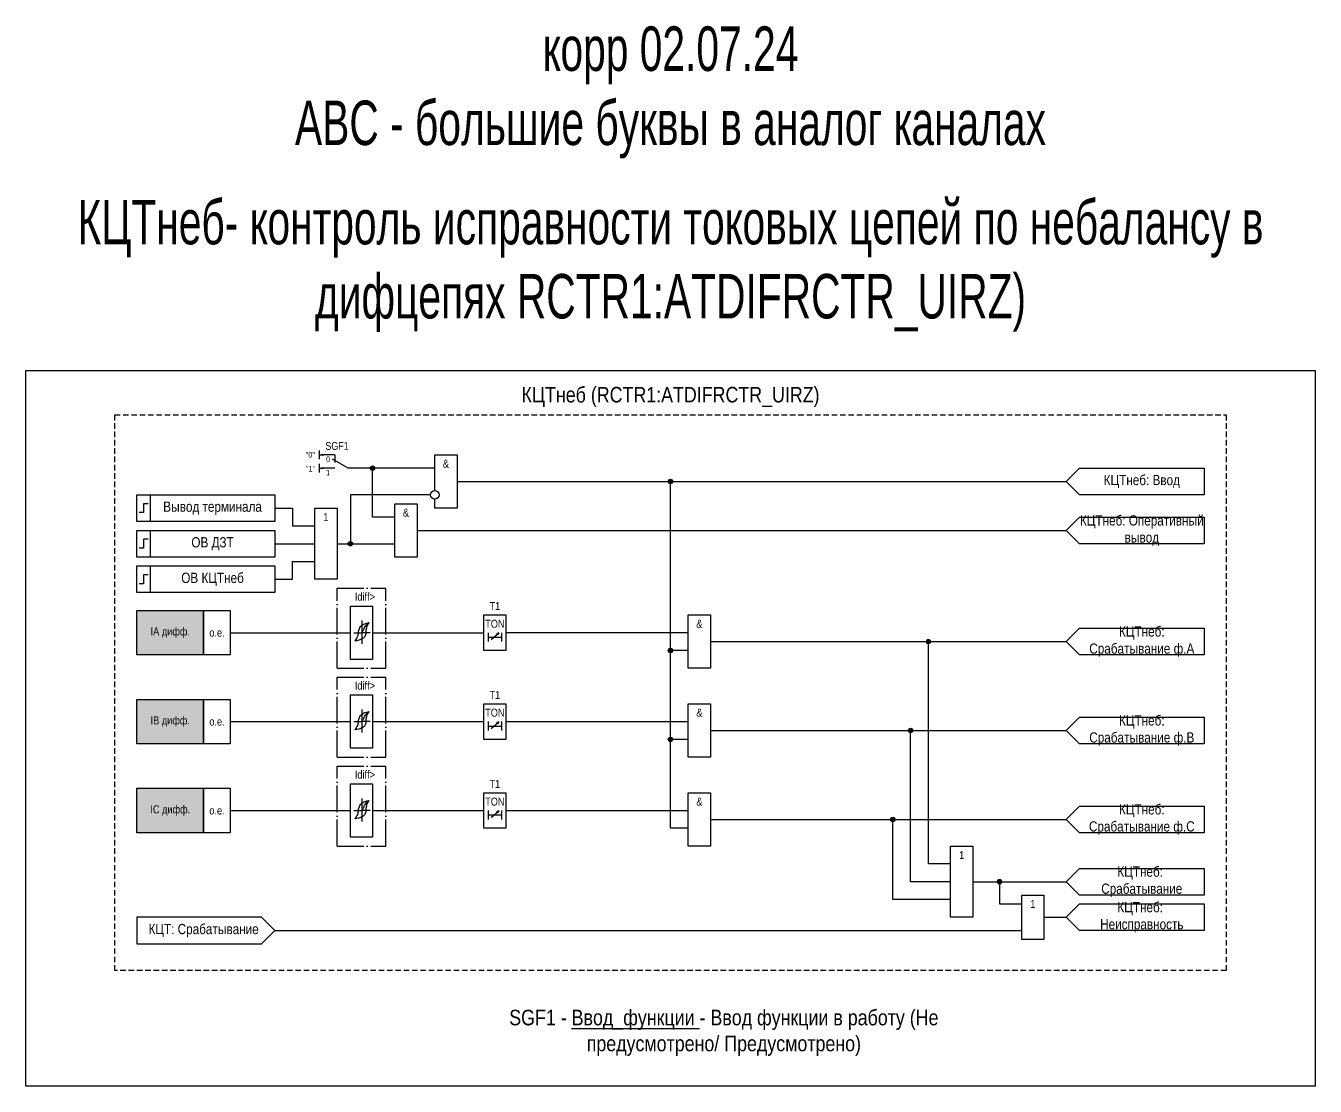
# Model space of a CAD drawing. Header units: millimetres. Extents: x 0 to 3543, y -1008 to 626.
# Drawn here: x 2054 to 2344, y -247 to -8.5 of the extents above; entities that cross this region are included whole.
import ezdxf
from ezdxf.enums import TextEntityAlignment as Align

# ---------------------------------------------------------------- set-up
doc = ezdxf.new("R2010")
doc.units = ezdxf.units.MM
doc.linetypes.add('ACAD_ISO04W100', pattern=[30, 24, -3, 0, -3])
doc.linetypes.add('штриховая2', pattern=[0.375, 0.25, -0.125])
doc.layers.add('TEXT', color=7, linetype='Continuous', lineweight=25)
doc.layers.add('Основная', color=7, linetype='Continuous')
doc.styles.add('1.8_Gost_RD', font='ARIALN.TTF', dxfattribs={"height": 1.8})
doc.styles.add('2.5_Gost_RD', font='ARIALN.TTF', dxfattribs={"height": 2.5})
doc.styles.add('3.5_Gost_RD', font='ARIALN.TTF', dxfattribs={"height": 3.5})
doc.styles.add('Вывод', font='ARIALN.TTF', dxfattribs={"height": 2.5})
doc.styles.add('Компонент', font='ARIALN.TTF', dxfattribs={"height": 3.5})

# ---------------------------------------------------------------- blocks, each defined once
blk = doc.blocks.new('*U898')
at = {"layer": 'Основная', "linetype": 'ACAD_ISO04W100', "ltscale": 0.25}
for p, q in [((0, 0), (11, 0)), ((0, -18), (0, 0)), ((11, -18), (11, 0)), ((0, -18), (11, -18))]:
    blk.add_line(p, q, dxfattribs=at)
at = {"layer": 'Основная', "style": 'Компонент'}
blk.add_attdef('ОУ', text='', height=3.5, dxfattribs=at).set_placement((11, 0), align=Align.MIDDLE_CENTER)
blk = doc.blocks.new('Точка')
at = {"ltscale": 100}
h = blk.add_hatch(color=256, dxfattribs=at)
h.dxf.hatch_style = 1
edge = h.paths.add_edge_path()
edge.add_arc((0, 0), 0.5, 0, 360)
blk.add_circle((0, 0), 0.5, dxfattribs=at)
blk = doc.blocks.new('*U958')
at = {"layer": 'Основная', "ltscale": 0.35}
blk.add_line((6, 6), (6, 2.5), dxfattribs=at)
at = {"layer": 'Основная', "color": 0}
blk.add_line((0, 0), (7, 4), dxfattribs=at)
blk = doc.blocks.new('*U985')
at = {"layer": 'Основная', "color": 0}
for p, q in [((-3, 6), (-9, 6)), ((-3, 0), (-9, 0)), ((9, 0), (3, 0))]:
    blk.add_line(p, q, dxfattribs=at)
at = {"layer": 'Основная', "ltscale": 0.25, "xscale": -1}
blk.add_blockref('*U958', (3, 0), dxfattribs=at)
at = {"layer": 'Основная'}
for tag, height, style, p in [('ОУ', 3.5, 'Компонент', (-2, 10)), ('В1', 2.5, 'Вывод', (-14, 6)), ('В2', 2.5, 'Вывод', (-6, 4)), ('В3', 2.5, 'Вывод', (-6, -2))]:
    blk.add_attdef(tag, text='', height=height, dxfattribs=dict(at, style=style)).set_placement(p, align=Align.MIDDLE_CENTER)

msp = doc.modelspace()

# ---------------------------------------------------------------- hatches: boundary and pattern name
at = {"ltscale": 100, "true_color": 0xf7941d}
h = msp.add_hatch(color=30, dxfattribs=at)
h.dxf.hatch_style = 1
h.paths.add_polyline_path([(2079, -140), (2094, -140), (2094, -150), (2079, -150)])
h = msp.add_hatch(color=30, dxfattribs=at)
h.dxf.hatch_style = 1
h.paths.add_polyline_path([(2079, -160), (2094, -160), (2094, -170), (2079, -170)])
h = msp.add_hatch(color=30, dxfattribs=at)
h.dxf.hatch_style = 1
h.paths.add_polyline_path([(2079, -180), (2094, -180), (2094, -190), (2079, -190)])

# ---------------------------------------------------------------- linework, layer by layer
at = {"ltscale": 100}
for p, q in [((2120, -104), (2120, -106)), ((2120, -105), (2121, -105)), ((2120, -107), (2120, -109)), ((2120, -108), (2121, -108)), ((2110, -125), (2119, -125)), ((2124, -125), (2137, -125)), ((2110, -212), (2278, -212))]:
    msp.add_line(p, q, dxfattribs=at)
at = {"color": 7, "ltscale": 100}
for p, q in [((2158.7027, -146.537), (2160.3736, -145.0511)), ((2160.3736, -145.0511), (2159.8516, -145.2739)), ((2160.3736, -145.0511), (2160.1068, -145.5174)), ((2158.7027, -166.537), (2160.3736, -165.0511)), ((2160.3736, -165.0511), (2159.8516, -165.2739)), ((2160.3736, -165.0511), (2160.1068, -165.5174)), ((2158.7027, -186.537), (2160.3736, -185.0511)), ((2160.3736, -185.0511), (2159.8516, -185.2739)), ((2160.3736, -185.0511), (2160.1068, -185.5174))]:
    msp.add_line(p, q, dxfattribs=at)
at = {"color": 85, "ltscale": 100, "true_color": 0x58ba48}
msp.add_lwpolyline([(2054, -86), (2344, -86), (2344, -247), (2054, -247)], close=True, dxfattribs=at)
at = {"ltscale": 100}
for points in [[(2137, -119), (2132, -119), (2132, -108), (2127, -108)], [(2146, -108), (2132, -108)], [(2151, -111), (2287.9999, -111)], [(2203, -149), (2199, -149), (2199, -111)], [(2145, -114), (2127, -114), (2127, -125)], [(2110, -117), (2114, -117), (2114, -121), (2119, -121)], [(2137, -119), (2132, -119)], [(2142, -122), (2287.9999, -122)], [(2110, -133), (2114, -133), (2114, -129), (2119, -129)], [(2158, -145), (2158, -147)], [(2158, -146), (2161, -146)], [(2161, -145), (2161, -147)], [(2203, -145), (2162, -145)], [(2208, -147), (2288, -147)], [(2262, -197), (2257, -197), (2257, -147)], [(2203, -169), (2199, -169), (2199, -149)], [(2158, -165), (2158, -167)], [(2161, -165), (2161, -167)], [(2162, -165), (2203, -165)], [(2158, -166), (2161, -166)], [(2208, -167), (2288, -167)], [(2262, -201), (2253, -201), (2253, -167)], [(2203, -189), (2199, -189), (2199, -169)], [(2158, -185), (2158, -187)], [(2161, -185), (2161, -187)], [(2162, -185), (2203, -185)], [(2158, -186), (2161, -186)], [(2208, -187), (2288, -187)], [(2262, -205), (2249, -205), (2249, -187)], [(2267, -201), (2287.9999, -201)], [(2273, -201), (2273, -206), (2273, -206), (2273, -206), (2278, -206)], [(2283, -209), (2287.9999, -209)]]:
    msp.add_lwpolyline(points, dxfattribs=at)
for points in [[(2079, -114), (2082, -114), (2082, -120), (2079, -120)], [(2079, -114), (2110, -114), (2110, -120), (2079, -120)], [(2119, -117), (2124, -117), (2124, -133), (2119, -133)], [(2079, -122), (2082, -122), (2082, -128), (2079, -128)], [(2079, -122), (2110, -122), (2110, -128), (2079, -128)], [(2079, -130), (2082, -130), (2082, -136), (2079, -136)], [(2079, -130), (2110, -130), (2110, -136), (2079, -136)], [(2079, -140), (2094, -140), (2094, -150), (2079, -150)], [(2094, -140), (2100, -140), (2100, -150), (2094, -150)], [(2157, -141), (2162, -141), (2162, -149), (2157, -149)], [(2079, -160), (2094, -160), (2094, -170), (2079, -170)], [(2094, -160), (2100, -160), (2100, -170), (2094, -170)], [(2157, -161), (2162, -161), (2162, -169), (2157, -169)], [(2079, -180), (2094, -180), (2094, -190), (2079, -190)], [(2094, -180), (2100, -180), (2100, -190), (2094, -190)], [(2157, -181), (2162, -181), (2162, -189), (2157, -189)], [(2262, -193), (2267, -193), (2267, -209), (2262, -209)], [(2278, -204), (2283, -204), (2283, -214), (2278, -214)]]:
    msp.add_lwpolyline(points, close=True, dxfattribs=at)
at = {"lineweight": 30, "ltscale": 100}
for points in [[(2081.5, -116), (2080.5, -116), (2080.5, -118), (2079.5, -118)], [(2081.5, -124), (2080.5, -124), (2080.5, -126), (2079.5, -126)], [(2081.5, -132), (2080.5, -132), (2080.5, -134), (2079.5, -134)]]:
    msp.add_lwpolyline(points, dxfattribs=at)
at = {"layer": 'Основная', "ltscale": 100}
for p, q in [((2127, -140.5), (2127, -139)), ((2127, -139), (2132, -139)), ((2132, -139), (2132, -145)), ((2127, -148), (2127, -140)), ((2132, -145), (2157, -145)), ((2132, -145), (2132, -151)), ((2127, -151), (2127, -148)), ((2132, -151), (2127, -151)), ((2127, -160.5), (2127, -159)), ((2127, -159), (2132, -159)), ((2132, -159), (2132, -165)), ((2127, -168), (2127, -160)), ((2132, -165), (2157, -165)), ((2132, -165), (2132, -171)), ((2127, -171), (2127, -168)), ((2132, -171), (2127, -171)), ((2127, -180.5), (2127, -179)), ((2127, -179), (2132, -179)), ((2132, -179), (2132, -185)), ((2127, -188), (2127, -180)), ((2132, -185), (2157, -185)), ((2132, -185), (2132, -191)), ((2127, -191), (2127, -188)), ((2132, -191), (2127, -191))]:
    msp.add_line(p, q, dxfattribs=at)
at = {"layer": 'Основная', "color": 7, "ltscale": 100}
for p, q in [((2100, -145), (2127, -145)), ((2127.7865, -144.9991), (2129.6014, -144.9991)), ((2131.4163, -144.9972), (2129.6014, -144.9991)), ((2100, -165), (2127, -165)), ((2127.7865, -164.9991), (2129.6014, -164.9991)), ((2131.4163, -164.9972), (2129.6014, -164.9991)), ((2100, -185), (2127, -185)), ((2127.7865, -184.9991), (2129.6014, -184.9991)), ((2131.4163, -184.9972), (2129.6014, -184.9991))]:
    msp.add_line(p, q, dxfattribs=at)
at = {"layer": 'Основная'}
for p, q in [((2129.6, -142.28), (2129.6, -147.48)), ((2129.6, -162.28), (2129.6, -167.48)), ((2129.6, -182.28), (2129.6, -187.48))]:
    msp.add_line(p, q, dxfattribs=at)
at = {"layer": 'Основная', "linetype": 'штриховая2', "ltscale": 5}
msp.add_lwpolyline([(2074, -96), (2324, -96), (2324, -221), (2074, -221)], close=True, dxfattribs=at)
at = {"layer": 'Основная', "ltscale": 100}
msp.add_lwpolyline([(2146, -113), (2146, -105), (2151, -105), (2151, -117), (2146, -117), (2146, -115)], dxfattribs=at)
for points in [[(2318.9999, -108), (2318.9999, -114), (2290.9999, -114), (2287.9999, -111), (2290.9999, -108)], [(2137, -116), (2142, -116), (2142, -128), (2137, -128)], [(2318.9999, -119), (2318.9999, -125), (2290.9999, -125), (2287.9999, -122), (2290.9999, -119)], [(2203, -141), (2208, -141), (2208, -153), (2203, -153)], [(2319, -144), (2319, -150), (2291, -150), (2288, -147), (2291, -144)], [(2203, -161), (2208, -161), (2208, -173), (2203, -173)], [(2319, -164), (2319, -170), (2291, -170), (2288, -167), (2291, -164)], [(2203, -181), (2208, -181), (2208, -193), (2203, -193)], [(2319, -184), (2319, -190), (2291, -190), (2288, -187), (2291, -184)], [(2319, -198), (2319, -204), (2291, -204), (2288, -201), (2291, -198)], [(2319, -206), (2319, -212), (2291, -212), (2288, -209), (2291, -206)], [(2079, -209), (2079, -215), (2107, -215), (2110, -212), (2107, -209)]]:
    msp.add_lwpolyline(points, close=True, dxfattribs=at)
msp.add_circle((2146, -114), 1, dxfattribs=at)
at = {"layer": 'Основная'}
for points in [[(2128.8, -145.08), (2128.9527, -144.2919), (2129.4415, -143.4561), (2131.2, -142.743)], [(2129.6014, -144.9991), (2130, -144.28), (2130.4669, -143.4027), (2131.2, -142.743)], [(2130.4795, -145.08), (2130.6, -144.2919), (2130.8118, -143.4561), (2131.2, -142.743)], [(2128.8, -145.08), (2128.6, -145.8681), (2128, -146.88)], [(2130.4795, -145.08), (2130.2473, -145.8681), (2129.7586, -146.3304), (2128, -146.88)], [(2128.8, -165.08), (2128.6, -165.8681), (2128, -166.88)], [(2130.4795, -165.08), (2130.2473, -165.8681), (2129.7586, -166.3304), (2128, -166.88)], [(2128.8, -165.08), (2128.9527, -164.2919), (2129.4415, -163.4561), (2131.2, -162.743)], [(2129.6014, -164.9991), (2130, -164.28), (2130.4669, -163.4027), (2131.2, -162.743)], [(2130.4795, -165.08), (2130.6, -164.2919), (2130.8118, -163.4561), (2131.2, -162.743)], [(2128.8, -185.08), (2128.6, -185.8681), (2128, -186.88)], [(2130.4795, -185.08), (2130.2473, -185.8681), (2129.7586, -186.3304), (2128, -186.88)], [(2128.8, -185.08), (2128.9527, -184.2919), (2129.4415, -183.4561), (2131.2, -182.743)], [(2129.6014, -184.9991), (2130, -184.28), (2130.4669, -183.4027), (2131.2, -182.743)], [(2130.4795, -185.08), (2130.6, -184.2919), (2130.8118, -183.4561), (2131.2, -182.743)]]:
    msp.add_spline(points, degree=3, dxfattribs=at)

# ---------------------------------------------------------------- block references
at = {"layer": 'Основная', "ltscale": 0.25, "xscale": 0.5, "yscale": 0.5, "zscale": 0.5}
msp.add_blockref('*U985', (2125, -108), dxfattribs=at).add_auto_attribs({'ОУ': 'SGF1', 'В1': '"0"', 'В2': '0', 'В3': '1'})
at = {"layer": 'Основная', "ltscale": 100}
for p in [(2132, -108), (2199, -111), (2127, -125), (2257, -147), (2199, -149), (2253, -167), (2199, -169), (2249, -187), (2273, -201)]:
    msp.add_blockref('Точка', p, dxfattribs=at)
at = {"layer": 'Основная', "ltscale": 0.25}
for p in [(2124, -135), (2124, -155), (2124, -175)]:
    msp.add_blockref('*U898', p, dxfattribs=at)

# ---------------------------------------------------------------- texts
at = {"color": 2, "ltscale": 100, "char_height": 10, "width": 290, "attachment_point": 5, "style": '3.5_Gost_RD'}
for s, insert in [('{\\W0.8;\\C85;\\c4766296;корр 02.07.24\\PАВС - большие буквы в аналог каналах}', (2199, -23.5)), ('{\\W0.8;\\C3;КЦТнеб- контроль исправности токовых цепей по небалансу в дифцепях RCTR1:ATDIFRCTR_UIRZ)}', (2199, -62.5))]:
    msp.add_mtext(s, dxfattribs=dict(at, insert=insert))
at = {"color": 30, "ltscale": 100, "char_height": 3.5, "attachment_point": 5, "style": '3.5_Gost_RD'}
for s, insert, width in [('\\pt108.5;КЦТнеб (RCTR1:ATDIFRCTR_UIRZ)', (2199, -92), 250), ('SGF1 - {\\LВвод_функции} - Ввод функции в работу (Не предусмотрено/ Предусмотрено)', (2211, -235), 111.887444)]:
    msp.add_mtext(s, dxfattribs=dict(at, insert=insert, width=width))
at = {"ltscale": 100, "insert": (2117, -107.5038), "char_height": 1.25, "attachment_point": 1, "style": '3.5_Gost_RD'}
msp.add_mtext_dynamic_manual_height_columns('"1"', width=2, gutter_width=17.5, heights=[0], dxfattribs=at)
at = {"ltscale": 100, "attachment_point": 5}
for s, insert, char_height, width, style in [('Вывод терминала', (2096, -117), 2.3, 28, '2.5_Gost_RD'), ('1', (2121.5, -119), 1.8, 5, '2.5_Gost_RD'), ('T1', (2159.5, -139), 1.8, 5, '2.5_Gost_RD'), ('TON', (2159.5, -143), 1.8, 5, '2.5_Gost_RD'), ('IA дифф.', (2086.5, -145), 1.8, 15, '1.8_Gost_RD'), ('о.е.', (2097, -145), 1.8, 6, '1.8_Gost_RD'), ('T1', (2159.5, -159), 1.8, 5, '2.5_Gost_RD'), ('TON', (2159.5, -163), 1.8, 5, '2.5_Gost_RD'), ('IB дифф.', (2086.5, -165), 1.8, 15, '1.8_Gost_RD'), ('о.е.', (2097, -165), 1.8, 6, '1.8_Gost_RD'), ('T1', (2159.5, -179), 1.8, 5, '2.5_Gost_RD'), ('TON', (2159.5, -183), 1.8, 5, '2.5_Gost_RD'), ('IC дифф.', (2086.5, -185), 1.8, 15, '1.8_Gost_RD'), ('о.е.', (2097, -185), 1.8, 6, '1.8_Gost_RD')]:
    msp.add_mtext(s, dxfattribs=dict(at, insert=insert, char_height=char_height, width=width, style=style))
at = {"layer": 'TEXT', "color": 0, "ltscale": 100, "insert": (2096, -125), "char_height": 2.3, "width": 28, "attachment_point": 5, "style": '2.5_Gost_RD'}
msp.add_mtext('{\\C256;ОВ ДЗТ}', dxfattribs=at)
at = {"layer": 'Основная', "ltscale": 100, "attachment_point": 5, "style": '2.5_Gost_RD'}
for s, insert, char_height, width in [('&', (2148.5, -107), 1.8, 5), ('КЦТнеб: Ввод', (2305, -111), 2.3, 28), ('&', (2139.5, -118), 1.8, 5), ('&', (2205.5, -143), 1.8, 5), ('&', (2205.5, -163), 1.8, 5), ('&', (2205.5, -183), 1.8, 5), ('1', (2264.5, -195), 1.8, 5), ('1', (2280.5, -206), 1.8, 5), ('КЦТнеб:  Неисправность', (2305.0001, -209), 2.3, 28), ('КЦТ: Срабатывание', (2094.0001, -212), 2.3, 26.50833)]:
    msp.add_mtext(s, dxfattribs=dict(at, insert=insert, char_height=char_height, width=width))
at = {"layer": 'Основная', "color": 0, "ltscale": 100, "char_height": 2.3, "attachment_point": 5, "style": '2.5_Gost_RD'}
for s, insert, width in [('{\\C256;КЦТнеб: Оперативный вывод}', (2305.0001, -122), 28), ('{\\C256;ОВ КЦТнеб}', (2096, -133), 28), ('{\\C256;КЦТнеб: Срабатывание ф.А}', (2305.0001, -147), 26.50833), ('{\\C256;КЦТнеб: Срабатывание ф.В}', (2305.0001, -167), 25.295634), ('{\\C256;КЦТнеб: Срабатывание ф.С}', (2305.0001, -187), 25.746344), ('{\\C256;КЦТнеб:  Срабатывание}', (2305.0001, -201), 28)]:
    msp.add_mtext(s, dxfattribs=dict(at, insert=insert, width=width))
at = {"layer": 'Основная', "color": 7, "ltscale": 100, "char_height": 1.8, "attachment_point": 1, "style": '1.8_Gost_RD'}
for insert in [(2128, -136), (2128, -156), (2128, -176)]:
    msp.add_mtext_dynamic_manual_height_columns('Idiff>', width=4, gutter_width=17.5, heights=[0], dxfattribs=dict(at, insert=insert))

doc.saveas('drawing.dxf')
